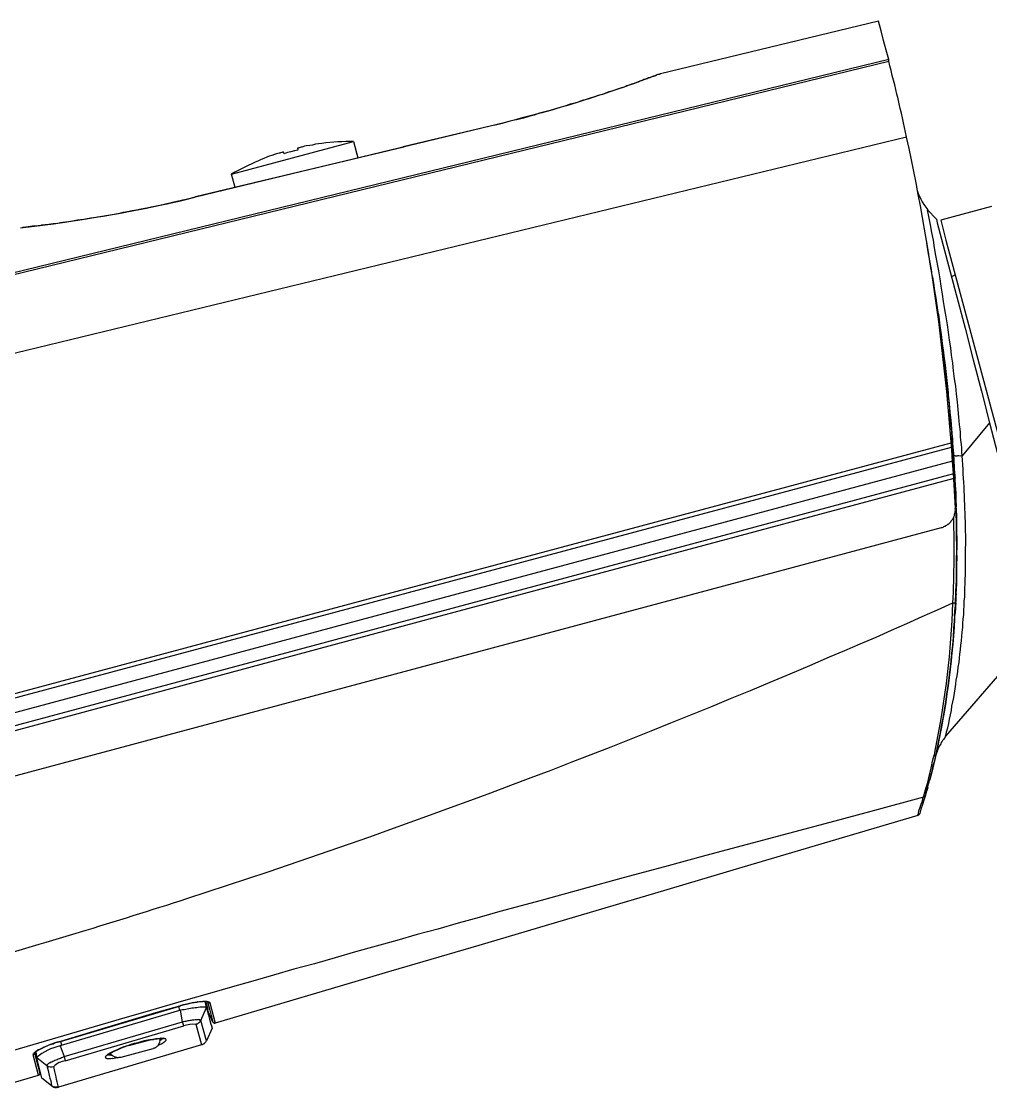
# Model space of a CAD drawing. Header units: millimetres. Extents: x 1086 to 16404, y 1320 to 9021.
# Drawn here: x 5788.4 to 5890.9, y 6051.7 to 6164.5 of the extents above; entities that cross this region are included whole.
import ezdxf

# ---------------------------------------------------------------- set-up
doc = ezdxf.new("R2010")
doc.units = ezdxf.units.MM
doc.header["$LTSCALE"] = 8
doc.layers.add('STS_Señales Débiles', color=7, linetype='Continuous', true_color=0x265482)

# ---------------------------------------------------------------- blocks, each defined once
blk = doc.blocks.new('BULLET WiFi')
for p, q in [((-116.97, 84.21), (-140.02, 78.65)), ((-116.7, 83.2), (-116.97, 84.21)), ((-116.43, 82.19), (-116.7, 83.2)), ((-116.16, 81.17), (-116.43, 82.19)), ((-115.89, 80.16), (-302.86, 34.58)), ((-115.89, 80.16), (-116.16, 81.17)), ((-115.89, 79.99), (-115.89, 80.16)), ((-302.82, 34.42), (-115.89, 79.99)), ((-142.23, 77.88), (-142.78, 77.64)), ((-142.19, 77.89), (-142.38, 77.79)), ((-141.68, 78.07), (-142.23, 77.88)), ((-141.95, 77.95), (-142.19, 77.89)), ((-141.8, 78.04), (-141.95, 77.95)), ((-141.6, 78.09), (-141.8, 78.04)), ((-141.13, 78.27), (-141.68, 78.07)), ((-141.44, 78.14), (-141.6, 78.09)), ((-141.29, 78.22), (-141.44, 78.14)), ((-141.17, 78.25), (-141.29, 78.22)), ((-140.89, 78.37), (-141.17, 78.25)), ((-140.57, 78.45), (-141.13, 78.27)), ((-140.77, 78.4), (-140.89, 78.37)), ((-140.69, 78.42), (-140.77, 78.4)), ((-140.5, 78.52), (-140.69, 78.42)), ((-140.3, 78.57), (-140.57, 78.45)), ((-140.42, 78.54), (-140.5, 78.52)), ((-140.38, 78.55), (-140.42, 78.54)), ((-140.3, 78.57), (-140.38, 78.55)), ((-140.14, 78.61), (-140.3, 78.57)), ((-140.26, 78.58), (-140.3, 78.57)), ((-140.21, 78.59), (-140.26, 78.58)), ((-140.18, 78.6), (-140.21, 78.59)), ((-140.14, 78.61), (-140.18, 78.6)), ((-140.1, 78.62), (-140.14, 78.61)), ((-140.1, 78.62), (-140.14, 78.61)), ((-140.02, 78.65), (-140.1, 78.62)), ((-140.05, 78.64), (-140.1, 78.62)), ((-140.02, 78.65), (-140.05, 78.64)), ((-145.5, 76.7), (-146.06, 76.51)), ((-145.48, 76.75), (-145.83, 76.61)), ((-144.95, 76.89), (-145.5, 76.7)), ((-145.15, 76.84), (-145.48, 76.75)), ((-144.8, 76.97), (-145.15, 76.84)), ((-144.44, 77.07), (-144.95, 76.89)), ((-144.48, 77.06), (-144.8, 76.97)), ((-144.16, 77.19), (-144.48, 77.06)), ((-143.88, 77.26), (-144.44, 77.07)), ((-143.88, 77.26), (-144.16, 77.19)), ((-143.33, 77.46), (-143.88, 77.26)), ((-143.61, 77.38), (-143.88, 77.26)), ((-143.33, 77.46), (-143.61, 77.38)), ((-142.78, 77.64), (-143.33, 77.46)), ((-143.1, 77.56), (-143.33, 77.46)), ((-142.82, 77.63), (-143.1, 77.56)), ((-142.58, 77.74), (-142.82, 77.63)), ((-142.38, 77.79), (-142.58, 77.74)), ((-148.85, 75.63), (-149.41, 75.43)), ((-148.65, 75.68), (-149.1, 75.56)), ((-148.3, 75.82), (-148.85, 75.63)), ((-148.22, 75.84), (-148.65, 75.68)), ((-147.73, 75.97), (-148.3, 75.82)), ((-147.78, 75.96), (-148.22, 75.84)), ((-147.38, 76.11), (-147.78, 75.96)), ((-147.18, 76.16), (-147.73, 75.97)), ((-146.98, 76.22), (-147.38, 76.11)), ((-146.63, 76.36), (-147.18, 76.16)), ((-146.59, 76.37), (-146.98, 76.22)), ((-146.06, 76.51), (-146.63, 76.36)), ((-146.18, 76.48), (-146.59, 76.37)), ((-145.83, 76.61), (-146.18, 76.48)), ((-152.83, 74.48), (-153.38, 74.28)), ((-152.59, 74.54), (-153.15, 74.39)), ((-152.26, 74.63), (-152.83, 74.48)), ((-152.06, 74.68), (-152.59, 74.54)), ((-151.7, 74.78), (-152.26, 74.63)), ((-151.54, 74.82), (-152.06, 74.68)), ((-151.09, 74.94), (-151.7, 74.78)), ((-151.02, 75), (-151.54, 74.82)), ((-150.54, 75.13), (-151.09, 74.94)), ((-150.54, 75.13), (-151.02, 75)), ((-149.98, 75.28), (-150.54, 75.13)), ((-150.05, 75.26), (-150.54, 75.13)), ((-149.58, 75.43), (-150.05, 75.26)), ((-149.41, 75.43), (-149.98, 75.28)), ((-149.1, 75.56), (-149.58, 75.43)), ((-157.15, 73.32), (-157.72, 73.2)), ((-156.78, 73.42), (-157.35, 73.27)), ((-156.55, 73.48), (-157.15, 73.32)), ((-156.22, 73.57), (-156.78, 73.42)), ((-155.94, 73.64), (-156.55, 73.48)), ((-155.66, 73.72), (-156.22, 73.57)), ((-155.37, 73.8), (-155.94, 73.64)), ((-155.08, 73.83), (-155.66, 73.72)), ((-154.81, 73.95), (-155.37, 73.8)), ((-154.51, 73.98), (-155.08, 73.83)), ((-154.24, 74.1), (-154.81, 73.95)), ((-153.95, 74.13), (-154.51, 73.98)), ((-153.68, 74.25), (-154.24, 74.1)), ((-153.38, 74.28), (-153.95, 74.13)), ((-153.15, 74.39), (-153.68, 74.25)), ((-157.92, 73.15), (-173.57, 69.39)), ((-157.92, 73.15), (-167.24, 70.92)), ((-157.35, 73.27), (-157.92, 73.15)), ((-157.72, 73.2), (-157.92, 73.15)), ((-207.11, 49.42), (-114, 71.98)), ((-185.42, 68.05), (-172.49, 71.51)), ((-177.14, 71.09), (-177.48, 71.04)), ((-176.85, 71.12), (-177.14, 71.09)), ((-176.53, 71.21), (-176.85, 71.12)), ((-176.2, 71.25), (-176.53, 71.21)), ((-175.86, 71.3), (-176.2, 71.25)), ((-172.49, 71.51), (-172.03, 69.77)), ((-181.42, 69.94), (-181.69, 69.83)), ((-181.14, 70.02), (-181.42, 69.94)), ((-180.87, 70.13), (-181.14, 70.02)), ((-180.66, 70.19), (-180.87, 70.13)), ((-180.5, 70.23), (-180.66, 70.19)), ((-180.38, 70.26), (-180.5, 70.23)), ((-180.3, 70.28), (-180.38, 70.26)), ((-180.22, 70.3), (-180.3, 70.28)), ((-180.1, 70.34), (-180.22, 70.3)), ((-180.06, 70.35), (-180.1, 70.34)), ((-180.02, 70.36), (-180.06, 70.35)), ((-179.98, 70.37), (-180.02, 70.36)), ((-179.94, 70.38), (-179.98, 70.37)), ((-179.9, 70.39), (-179.94, 70.38)), ((-179.84, 70.19), (-179.9, 70.39)), ((-179.49, 70.33), (-179.84, 70.19)), ((-179.13, 70.42), (-179.49, 70.33)), ((-178.76, 70.52), (-179.13, 70.42)), ((-178.39, 70.58), (-178.76, 70.52)), ((-178.41, 70.79), (-178.44, 70.78)), ((-178.44, 70.78), (-178.39, 70.58)), ((-178.32, 70.81), (-178.41, 70.79)), ((-178.28, 70.82), (-178.32, 70.81)), ((-178.25, 70.83), (-178.28, 70.82)), ((-178.16, 70.86), (-178.25, 70.83)), ((-178.04, 70.89), (-178.16, 70.86)), ((-177.96, 70.91), (-178.04, 70.89)), ((-177.96, 68.35), (-167.19, 70.93)), ((-177.88, 70.93), (-177.96, 70.91)), ((-177.68, 70.99), (-177.88, 70.93)), ((-177.48, 71.04), (-177.68, 70.99)), ((-173.57, 69.39), (-189.22, 65.63)), ((-182.27, 69.58), (-182.55, 69.46)), ((-182, 69.7), (-182.27, 69.58)), ((-181.69, 69.83), (-182, 69.7)), ((-189.22, 65.63), (-177.96, 68.35)), ((-185.03, 66.63), (-185.42, 68.05)), ((-190.56, 65.32), (-189.99, 65.43)), ((-189.99, 65.43), (-189.43, 65.58)), ((-189.38, 65.59), (-189.79, 65.48)), ((-189.43, 65.58), (-189.22, 65.63)), ((-189.22, 65.63), (-189.38, 65.59)), ((-195.44, 64.28), (-194.9, 64.37)), ((-194.9, 64.37), (-194.41, 64.46)), ((-194.41, 64.46), (-193.88, 64.6)), ((-193.88, 64.6), (-193.34, 64.7)), ((-193.34, 64.7), (-192.81, 64.81)), ((-192.81, 64.81), (-192.23, 64.92)), ((-192.23, 64.92), (-191.7, 65.06)), ((-191.7, 65.06), (-191.13, 65.17)), ((-191.13, 65.17), (-190.56, 65.32)), ((-105, 64.62), (-110.39, 63.17)), ((-202.05, 63.16), (-201.72, 63.2)), ((-201.72, 63.2), (-201.39, 63.24)), ((-201.39, 63.24), (-201.05, 63.29)), ((-201.05, 63.29), (-200.68, 63.34)), ((-200.68, 63.34), (-200.3, 63.41)), ((-200.3, 63.41), (-199.93, 63.46)), ((-199.93, 63.46), (-199.52, 63.53)), ((-199.52, 63.53), (-199.1, 63.59)), ((-199.1, 63.59), (-198.69, 63.67)), ((-198.69, 63.67), (-198.23, 63.74)), ((-198.23, 63.74), (-197.82, 63.81)), ((-197.82, 63.81), (-197.36, 63.89)), ((-197.36, 63.89), (-196.88, 64.02)), ((-196.88, 64.02), (-196.42, 64.09)), ((-196.42, 64.09), (-195.93, 64.19)), ((-195.93, 64.19), (-195.44, 64.28)), ((-111.47, 62.67), (-111.77, 64.28)), ((-111.77, 64.28), (-110.84, 63.27)), ((-110.84, 63.27), (-110.75, 62.9)), ((-110.39, 63.17), (-109.83, 61.07)), ((-207.52, 62.38), (-207.57, 62.41)), ((-207.57, 62.41), (-207.47, 62.39)), ((-207.47, 62.39), (-207.52, 62.38)), ((-207.47, 62.39), (-207.36, 62.43)), ((-207.44, 62.4), (-207.47, 62.39)), ((-207.4, 62.41), (-207.44, 62.4)), ((-206.69, 62.52), (-207.4, 62.41)), ((-207.36, 62.43), (-207.31, 62.44)), ((-206.81, 62.49), (-206.59, 62.5)), ((-206.48, 62.53), (-206.69, 62.52)), ((-206.59, 62.5), (-206.4, 62.55)), ((-206.26, 62.55), (-206.48, 62.53)), ((-206.36, 62.57), (-206.1, 62.59)), ((-206.22, 62.56), (-205.97, 62.58)), ((-205.97, 62.58), (-205.81, 62.62)), ((-205.81, 62.62), (-205.64, 62.63)), ((-205.64, 62.63), (-205.48, 62.67)), ((-205.48, 62.67), (-205.3, 62.67)), ((-205.3, 62.67), (-205.14, 62.72)), ((-205.14, 62.72), (-204.93, 62.73)), ((-204.93, 62.73), (-204.71, 62.74)), ((-204.71, 62.74), (-204.51, 62.8)), ((-204.51, 62.8), (-204.26, 62.82)), ((-204.26, 62.82), (-204.05, 62.84)), ((-204.05, 62.84), (-203.79, 62.86)), ((-203.79, 62.86), (-203.51, 62.94)), ((-203.51, 62.94), (-203.26, 62.96)), ((-203.26, 62.96), (-202.96, 62.99)), ((-202.96, 62.99), (-202.67, 63.03)), ((-202.67, 63.03), (-202.38, 63.07)), ((-202.38, 63.07), (-202.05, 63.16)), ((-111.34, 61.88), (-111.47, 62.67)), ((-110.75, 62.9), (-108.76, 55.32)), ((-111.16, 61.06), (-111.34, 61.88)), ((-111.04, 60.27), (-111.16, 61.06)), ((-109.83, 61.07), (-103.18, 36.27)), ((-111.7, 59.83), (-111.87, 60.78)), ((-111.53, 58.88), (-111.7, 59.83)), ((-110.9, 59.43), (-111.04, 60.27)), ((-111.37, 57.96), (-111.53, 58.88)), ((-110.59, 57.82), (-110.9, 59.43)), ((-111.28, 57.29), (-111.37, 57.96)), ((-110.46, 56.99), (-110.59, 57.82)), ((-111.27, 57.25), (-111.28, 57.29)), ((-111.24, 57.17), (-111.27, 57.25)), ((-111.15, 56.5), (-111.24, 57.17)), ((-111.24, 57.17), (-111.23, 56.96)), ((-111.23, 56.96), (-111.22, 56.92)), ((-111.22, 56.92), (-111.21, 56.87)), ((-111.21, 56.87), (-111.19, 56.79)), ((-111.19, 56.79), (-111.17, 56.71)), ((-111.17, 56.71), (-111.15, 56.5)), ((-111.15, 56.5), (-111.03, 55.71)), ((-111.03, 55.71), (-111.15, 56.5)), ((-110.34, 56.19), (-110.46, 56.99)), ((-109.15, 57.25), (-108.84, 57.38)), ((-110.88, 54.83), (-111.03, 55.71)), ((-111.03, 55.71), (-110.9, 54.92)), ((-110.2, 55.37), (-110.34, 56.19)), ((-110.08, 54.58), (-110.2, 55.37)), ((-108.76, 55.32), (-108.69, 55.07)), ((-110.9, 54.92), (-110.78, 54.13)), ((-110.73, 53.96), (-110.88, 54.83)), ((-109.94, 53.74), (-110.08, 54.58)), ((-108.69, 55.07), (-107.8, 51.75)), ((-110.78, 54.13), (-110.64, 53.29)), ((-110.62, 53.08), (-110.73, 53.96)), ((-110.64, 53.29), (-110.63, 53.25)), ((-110.63, 53.25), (-110.59, 52.96)), ((-110.49, 52.25), (-110.62, 53.08)), ((-109.81, 52.95), (-109.94, 53.74)), ((-110.59, 52.96), (-110.47, 52)), ((-110.51, 52.16), (-110.49, 52.25)), ((-110.49, 52.07), (-110.51, 52.16)), ((-110.35, 51.07), (-110.49, 52.07)), ((-110.47, 52), (-110.35, 51.07)), ((-109.67, 52.12), (-109.81, 52.95)), ((-109.55, 51.33), (-109.67, 52.12)), ((-110.2, 50.06), (-110.35, 51.07)), ((-110.35, 51.07), (-110.23, 50.15)), ((-109.45, 50.48), (-109.55, 51.33)), ((-107.8, 51.75), (-106.95, 48.41)), ((-110.23, 50.15), (-110.1, 49.18)), ((-110.07, 49.1), (-110.2, 50.06)), ((-109.32, 49.69), (-109.45, 50.48)), ((-109.24, 48.89), (-109.32, 49.69)), ((-300.2, 26.91), (-207.11, 49.42)), ((-110.1, 49.18), (-110.04, 48.81)), ((-109.98, 48.08), (-110.07, 49.1)), ((-110.04, 48.81), (-109.91, 47.84)), ((-109.17, 48.47), (-109.24, 48.89)), ((-109.94, 47.79), (-109.98, 48.08)), ((-109.83, 46.91), (-109.94, 47.79)), ((-109.91, 47.84), (-109.82, 46.87)), ((-109.1, 48.06), (-109.17, 48.47)), ((-109.02, 47.25), (-109.1, 48.06)), ((-106.95, 48.41), (-106.06, 45.1)), ((-109.73, 46.02), (-109.83, 46.91)), ((-109.82, 46.87), (-109.7, 45.9)), ((-108.93, 46.41), (-109.02, 47.25)), ((-108.8, 45.62), (-108.93, 46.41)), ((-109.62, 45.14), (-109.73, 46.02)), ((-109.7, 45.9), (-109.61, 44.93)), ((-109.51, 44.26), (-109.62, 45.14)), ((-108.71, 44.78), (-108.8, 45.62)), ((-109.61, 44.93), (-109.59, 44.67)), ((-109.59, 44.67), (-109.48, 43.79)), ((-109.5, 44.04), (-109.51, 44.26)), ((-109.41, 43.24), (-109.5, 44.04)), ((-108.62, 43.98), (-108.71, 44.78)), ((-106.06, 45.1), (-105.21, 41.76)), ((-109.48, 43.79), (-109.41, 42.89)), ((-109.37, 42.43), (-109.41, 43.24)), ((-109.41, 42.89), (-109.3, 42.01)), ((-108.59, 43.55), (-108.62, 43.98)), ((-108.53, 43.17), (-108.59, 43.55)), ((-108.51, 42.75), (-108.53, 43.17)), ((-109.3, 41.66), (-109.37, 42.43)), ((-109.3, 42.01), (-109.24, 41.12)), ((-108.48, 42.32), (-108.51, 42.75)), ((-108.42, 41.94), (-108.48, 42.32)), ((-108.39, 41.52), (-108.42, 41.94)), ((-105.21, 41.76), (-108.12, 38.24)), ((-105.21, 41.76), (-99.7, 20.39)), ((-109.21, 40.86), (-109.3, 41.66)), ((-109.24, 41.12), (-109.18, 40.26)), ((-109.17, 40.05), (-109.21, 40.86)), ((-108.32, 41.1), (-108.39, 41.52)), ((-108.31, 40.71), (-108.32, 41.1)), ((-108.28, 40.29), (-108.31, 40.71)), ((-219.72, 10.08), (-109.27, 39.63)), ((-109.18, 40.26), (-109.15, 40.14)), ((-109.17, 40.36), (-109.14, 39.62)), ((-109.14, 39.62), (-109.17, 40.05)), ((-109.13, 39.93), (-109.17, 40.05)), ((-109.15, 40.14), (-109.14, 39.62)), ((-109.14, 39.62), (-109.13, 39.93)), ((-109.14, 39.62), (-109.11, 39.19)), ((-109.11, 39.19), (-109.14, 39.62)), ((-109.14, 39.62), (-109.11, 39.19)), ((-109.11, 39.19), (-109.14, 39.62)), ((-108.25, 39.86), (-108.28, 40.29)), ((-108.2, 39.48), (-108.25, 39.86)), ((-108.16, 39.06), (-108.2, 39.48)), ((-219.6, 9.63), (-109.23, 39.16)), ((-109.07, 38.55), (-109.11, 39.19)), ((-109.11, 39.19), (-109.05, 38.48)), ((-109.05, 38.48), (-109.11, 39.19)), ((-109.03, 37.92), (-109.07, 38.55)), ((-109.05, 38.48), (-108.99, 37.75)), ((-108.99, 37.75), (-109.05, 38.48)), ((-108.14, 38.63), (-108.16, 39.06)), ((-108.12, 38.24), (-108.14, 38.63)), ((-219.22, 8.21), (-109.1, 37.72)), ((-109.03, 38.26), (-109.04, 38.3)), ((-108.99, 38.27), (-109.03, 38.26)), ((-108.96, 38.28), (-108.99, 38.27)), ((-108.99, 37.75), (-108.97, 37.06)), ((-108.97, 37.06), (-108.99, 37.75)), ((-108.9, 38.25), (-108.96, 38.28)), ((-108.86, 38.26), (-108.9, 38.25)), ((-108.81, 38.23), (-108.86, 38.26)), ((-108.68, 38.23), (-108.81, 38.23)), ((-108.6, 38.25), (-108.68, 38.23)), ((-108.46, 38.24), (-108.6, 38.25)), ((-108.33, 38.23), (-108.46, 38.24)), ((-108.12, 38.24), (-108.33, 38.23)), ((-108.08, 37.78), (-108.12, 38.24)), ((-108.04, 37.31), (-108.08, 37.78)), ((-108.01, 36.84), (-108.04, 37.31)), ((-109.04, 36.35), (-163.93, 21.6)), ((-108.97, 37.06), (-108.91, 36.34)), ((-108.91, 36.34), (-108.97, 37.06)), ((-108.87, 35.88), (-108.91, 36.34)), ((-108.91, 36.34), (-108.9, 36.3)), ((-108.9, 36.3), (-108.89, 36.09)), ((-108.01, 36.36), (-108.01, 36.84)), ((-107.97, 35.9), (-108.01, 36.36)), ((-108.99, 35.84), (-163.85, 21.14)), ((-108.87, 35.88), (-108.9, 35.82)), ((-108.9, 35.65), (-108.87, 35.88)), ((-108.9, 35.82), (-108.84, 35.1)), ((-108.85, 35.14), (-108.9, 35.65)), ((-108.86, 35.35), (-108.9, 35.65)), ((-108.89, 36.09), (-108.87, 35.88)), ((-108.85, 35.14), (-108.87, 35.88)), ((-108.85, 35.14), (-108.86, 35.35)), ((-108.81, 34.37), (-108.85, 35.14)), ((-108.81, 34.37), (-108.85, 35.14)), ((-108.84, 35.1), (-108.8, 34.33)), ((-107.93, 35.43), (-107.97, 35.9)), ((-107.9, 35), (-107.93, 35.43)), ((-107.9, 34.53), (-107.9, 35)), ((-108.79, 33.64), (-108.81, 34.37)), ((-108.79, 33.64), (-108.81, 34.37)), ((-108.8, 34.33), (-108.78, 33.6)), ((-107.86, 34.06), (-107.9, 34.53)), ((-107.87, 33.58), (-107.86, 34.06)), ((-108.82, 32.63), (-108.84, 32.71)), ((-108.76, 32.86), (-108.79, 33.64)), ((-108.76, 32.86), (-108.79, 33.64)), ((-108.78, 33.6), (-108.76, 32.86)), ((-108.76, 32.73), (-108.76, 32.86)), ((-108.76, 32.73), (-108.71, 31.75)), ((-108.75, 32.04), (-108.76, 32.73)), ((-108.74, 32), (-108.76, 32.73)), ((-107.83, 33.11), (-107.87, 33.58)), ((-107.83, 32.64), (-107.83, 33.11)), ((-109.1, 31.55), (-109.08, 31.65)), ((-109.08, 31.65), (-109.05, 31.7)), ((-109.05, 31.7), (-108.99, 31.8)), ((-108.99, 31.8), (-108.97, 31.89)), ((-108.97, 31.89), (-108.94, 31.95)), ((-108.94, 31.95), (-108.93, 32.03)), ((-108.93, 32.03), (-108.91, 32.13)), ((-108.91, 32.13), (-108.88, 32.18)), ((-108.88, 32.18), (-108.85, 32.27)), ((-108.85, 32.27), (-108.84, 32.37)), ((-108.84, 32.54), (-108.82, 32.63)), ((-108.82, 32.45), (-108.84, 32.54)), ((-108.84, 32.37), (-108.82, 32.45)), ((-108.71, 31.4), (-108.75, 32.04)), ((-108.73, 31.31), (-108.74, 32)), ((-108.71, 31.75), (-108.71, 31.09)), ((-107.8, 32.21), (-107.83, 32.64)), ((-107.8, 31.73), (-107.8, 32.21)), ((-107.77, 31.26), (-107.8, 31.73)), ((-215.6, 2.45), (-110.29, 30.67)), ((-110.29, 30.67), (-110.2, 30.69)), ((-110.2, 30.69), (-110.13, 30.71)), ((-110.13, 30.71), (-110.05, 30.78)), ((-110.05, 30.78), (-109.98, 30.8)), ((-109.98, 30.8), (-109.89, 30.82)), ((-109.89, 30.82), (-109.83, 30.88)), ((-109.83, 30.88), (-109.74, 30.91)), ((-109.74, 30.91), (-109.72, 30.95)), ((-109.72, 30.95), (-109.64, 31.02)), ((-109.64, 31.02), (-109.56, 31.04)), ((-109.56, 31.04), (-109.49, 31.1)), ((-109.49, 31.1), (-109.42, 31.17)), ((-109.42, 31.17), (-109.36, 31.23)), ((-109.36, 31.23), (-109.32, 31.28)), ((-109.32, 31.28), (-109.27, 31.38)), ((-109.27, 31.38), (-109.2, 31.44)), ((-109.2, 31.44), (-109.17, 31.5)), ((-109.17, 31.5), (-109.1, 31.55)), ((-108.72, 30.31), (-108.73, 31.31)), ((-108.72, 30.61), (-108.71, 31.4)), ((-108.68, 29.98), (-108.72, 30.61)), ((-108.71, 31.09), (-108.7, 30.23)), ((-107.77, 30.78), (-107.77, 31.26)), ((-107.76, 30.3), (-107.77, 30.78)), ((-108.7, 29.58), (-108.72, 30.31)), ((-108.7, 30.23), (-108.69, 29.4)), ((-108.67, 28.85), (-108.7, 29.58)), ((-108.69, 29.4), (-108.69, 28.58)), ((-108.67, 29.33), (-108.68, 29.98)), ((-108.67, 28.67), (-108.67, 29.33)), ((-107.74, 29.88), (-107.76, 30.3)), ((-107.74, 29.4), (-107.74, 29.88)), ((-107.74, 28.92), (-107.74, 29.4)), ((-108.69, 28.58), (-108.71, 28.01)), ((-108.69, 28.11), (-108.67, 28.85)), ((-108.67, 28.02), (-108.67, 28.67)), ((-107.76, 28), (-107.75, 28.44)), ((-107.75, 28.44), (-107.74, 28.92)), ((-108.69, 27.45), (-108.72, 26.75)), ((-108.72, 26.75), (-108.71, 27.36)), ((-108.71, 27.36), (-108.69, 28.11)), ((-108.71, 28.01), (-108.69, 27.45)), ((-108.69, 27.45), (-108.71, 27.36)), ((-108.71, 27.36), (-108.7, 26.67)), ((-108.68, 26.76), (-108.67, 27.37)), ((-108.67, 27.37), (-108.67, 28.02)), ((-107.76, 27.53), (-107.76, 28)), ((-107.76, 27.05), (-107.76, 27.53)), ((-108.7, 26.67), (-108.73, 25.97)), ((-108.73, 25.97), (-108.72, 26.45)), ((-108.72, 25.31), (-108.73, 25.97)), ((-108.72, 26.45), (-108.68, 26.76)), ((-108.72, 26.75), (-108.7, 26.02)), ((-108.72, 26.45), (-108.72, 26.75)), ((-108.7, 25.88), (-108.72, 26.45)), ((-108.7, 26.02), (-108.71, 25.27)), ((-107.77, 26.61), (-107.76, 27.05)), ((-107.77, 26.13), (-107.77, 26.61)), ((-107.77, 25.66), (-107.77, 26.13)), ((-108.75, 24.44), (-108.72, 25.14)), ((-108.73, 24.7), (-108.72, 25.31)), ((-108.71, 25.27), (-108.73, 24.7)), ((-108.72, 25.14), (-108.7, 25.88)), ((-107.79, 25.22), (-107.77, 25.66)), ((-107.79, 24.74), (-107.79, 25.22)), ((-108.8, 23.17), (-108.78, 23.74)), ((-108.77, 23.7), (-108.8, 23.17)), ((-108.78, 23.74), (-108.75, 24.44)), ((-108.78, 23.43), (-108.77, 24.04)), ((-108.77, 24.04), (-108.73, 24.7)), ((-108.75, 24.14), (-108.77, 23.7)), ((-108.77, 23.7), (-108.75, 23.66)), ((-108.73, 24.7), (-108.75, 24.14)), ((-107.85, 23.34), (-107.84, 23.82)), ((-107.84, 23.82), (-107.83, 24.25)), ((-107.83, 24.25), (-107.79, 24.74)), ((-110.72, 21.96), (-109.1, 22.69)), ((-109.1, 22.69), (-109.02, 22.71)), ((-109.02, 22.71), (-108.97, 22.68)), ((-108.97, 22.68), (-108.93, 22.69)), ((-108.93, 22.69), (-108.89, 22.7)), ((-108.89, 22.7), (-108.85, 22.72)), ((-108.85, 22.72), (-108.81, 22.73)), ((-108.8, 22.69), (-108.84, 21.89)), ((-108.81, 22.9), (-108.83, 22.81)), ((-108.8, 22.86), (-108.83, 22.81)), ((-108.83, 22.81), (-108.81, 22.73)), ((-108.81, 22.73), (-108.83, 22.64)), ((-108.83, 22.16), (-108.8, 22.69)), ((-108.83, 22.64), (-108.8, 22.69)), ((-108.81, 22.42), (-108.83, 22.64)), ((-108.83, 22.64), (-108.83, 22.16)), ((-108.82, 23.08), (-108.78, 23.43)), ((-108.8, 23.17), (-108.82, 23.08)), ((-108.82, 23.08), (-108.81, 22.9)), ((-108.81, 22.73), (-108.82, 23.08)), ((-108.8, 22.86), (-108.81, 22.9)), ((-108.81, 22.73), (-108.81, 22.73)), ((-108.78, 23.43), (-108.8, 22.86)), ((-108.8, 22.69), (-108.8, 22.86)), ((-108.75, 23.66), (-108.78, 23.43)), ((-107.9, 22.89), (-107.85, 23.34)), ((-107.9, 22.41), (-107.9, 22.89)), ((-163.93, 21.6), (-218.86, 6.88)), ((-112.35, 21.26), (-110.72, 21.96)), ((-108.91, 21.31), (-108.88, 21.84)), ((-108.87, 21.67), (-108.91, 21.31)), ((-108.88, 21.84), (-108.81, 22.42)), ((-108.83, 22.16), (-108.87, 21.67)), ((-108.84, 21.89), (-108.87, 21.67)), ((-108.84, 21.89), (-108.83, 22.16)), ((-108, 20.99), (-107.95, 21.48)), ((-107.95, 21.48), (-107.94, 21.92)), ((-107.94, 21.92), (-107.9, 22.41)), ((-163.85, 21.14), (-218.73, 6.39)), ((-115.6, 19.83), (-113.97, 20.52)), ((-113.97, 20.52), (-112.35, 21.26)), ((-99.7, 20.39), (-109.87, 8.59)), ((-108.99, 20.03), (-108.94, 20.61)), ((-108.94, 20.61), (-108.89, 21.23)), ((-108.06, 20.1), (-108.05, 20.54)), ((-108.05, 20.54), (-108, 20.99)), ((-117.22, 19.09), (-115.6, 19.83)), ((-109.05, 18.8), (-109, 19.42)), ((-109, 19.42), (-108.99, 20.03)), ((-108.16, 19.17), (-108.11, 19.61)), ((-108.11, 19.61), (-108.06, 20.1)), ((-120.52, 17.68), (-118.89, 18.37)), ((-118.89, 18.37), (-117.22, 19.09)), ((-109.19, 17.37), (-109.11, 18.05)), ((-109.11, 18.22), (-109.05, 18.8)), ((-109.11, 18.05), (-109.11, 18.22)), ((-108.31, 17.78), (-108.25, 18.23)), ((-108.25, 18.23), (-108.2, 18.68)), ((-108.2, 18.68), (-108.16, 19.17)), ((-122.15, 16.98), (-120.52, 17.68)), ((-109.27, 16.7), (-109.19, 17.37)), ((-108.4, 16.85), (-108.35, 17.29)), ((-108.35, 17.29), (-108.31, 17.78)), ((-109.39, 15.36), (-109.31, 16.04)), ((-109.31, 16.04), (-109.27, 16.7)), ((-108.59, 15.45), (-108.54, 15.9)), ((-108.54, 15.9), (-108.45, 16.4)), ((-108.45, 16.4), (-108.4, 16.85)), ((-109.49, 14.6), (-109.44, 15.22)), ((-109.44, 15.22), (-109.39, 15.36)), ((-108.74, 14.54), (-108.64, 15)), ((-108.64, 15), (-108.59, 15.45)), ((-109.68, 13.38), (-109.59, 14.01)), ((-109.59, 14.01), (-109.49, 14.6)), ((-108.93, 13.14), (-108.87, 13.6)), ((-108.87, 13.6), (-108.79, 14.09)), ((-108.79, 14.09), (-108.74, 14.54)), ((-109.86, 12.11), (-109.76, 12.7)), ((-109.76, 12.7), (-109.73, 12.79)), ((-109.73, 12.79), (-109.68, 13.38)), ((-109.11, 12.23), (-109.01, 12.69)), ((-109.01, 12.69), (-108.93, 13.14)), ((-110.02, 10.94), (-109.96, 11.52)), ((-109.96, 11.52), (-109.86, 12.11)), ((-109.35, 10.86), (-109.26, 11.32)), ((-109.26, 11.32), (-109.2, 11.77)), ((-109.2, 11.77), (-109.11, 12.23)), ((-110.13, 10.39), (-110.02, 10.94)), ((-110.12, 10.35), (-110.13, 10.39)), ((-109.53, 9.94), (-109.44, 10.4)), ((-109.44, 10.4), (-109.35, 10.86)), ((-109.8, 8.83), (-109.77, 9.05)), ((-109.77, 9.05), (-109.63, 9.48)), ((-109.63, 9.48), (-109.53, 9.94)), ((-110.61, 7.96), (-110.75, 7.18)), ((-110.75, 7.18), (-110.61, 7.96)), ((-110.47, 8.6), (-110.46, 8.56)), ((-110.34, 7.94), (-110.39, 7.8)), ((-110.24, 8.06), (-110.34, 7.94)), ((-110.18, 8.16), (-110.24, 8.06)), ((-110.08, 8.27), (-110.18, 8.16)), ((-110.02, 8.37), (-110.08, 8.27)), ((-109.92, 8.49), (-110.02, 8.37)), ((-109.87, 8.59), (-109.92, 8.49)), ((-109.87, 8.59), (-109.8, 8.83)), ((-111.06, 6.58), (-110.97, 7.08)), ((-110.97, 7.08), (-110.87, 7.63)), ((-110.78, 7.17), (-110.92, 6.53)), ((-110.82, 6.82), (-110.88, 6.71)), ((-110.87, 6.68), (-110.73, 7.45)), ((-110.83, 6.86), (-110.78, 7.17)), ((-110.77, 6.96), (-110.82, 6.82)), ((-110.78, 7.17), (-110.75, 7.18)), ((-110.76, 7.09), (-110.77, 6.96)), ((-110.7, 7.19), (-110.76, 7.09)), ((-110.73, 7.45), (-110.68, 7.59)), ((-110.65, 7.34), (-110.7, 7.19)), ((-110.68, 7.59), (-110.61, 7.83)), ((-110.6, 7.44), (-110.65, 7.34)), ((-110.51, 7.6), (-110.6, 7.44)), ((-110.45, 7.7), (-110.51, 7.6)), ((-110.39, 7.8), (-110.45, 7.7)), ((-111.35, 5.41), (-111.24, 5.97)), ((-111.24, 5.97), (-111.11, 6.48)), ((-111.07, 5.83), (-111.23, 5.27)), ((-111.17, 5.55), (-111.02, 5.98)), ((-111.11, 6.48), (-111.06, 6.58)), ((-110.93, 6.44), (-111.07, 5.83)), ((-111.02, 5.98), (-110.93, 6.44)), ((-110.93, 6.44), (-110.91, 6.66)), ((-110.89, 6.58), (-110.93, 6.44)), ((-110.9, 6.49), (-110.93, 6.44)), ((-110.92, 6.53), (-110.9, 6.49)), ((-110.91, 6.66), (-110.87, 6.68)), ((-110.88, 6.71), (-110.89, 6.58)), ((-111.6, 4.39), (-111.47, 4.9)), ((-111.37, 4.67), (-111.54, 4.02)), ((-111.47, 4.9), (-111.35, 5.41)), ((-111.43, 4.4), (-111.37, 4.67)), ((-111.23, 5.27), (-111.37, 4.67)), ((-111.37, 4.67), (-111.27, 5.09)), ((-111.27, 5.09), (-111.17, 5.55)), ((-111.92, 3.18), (-111.76, 3.7)), ((-111.76, 3.7), (-111.63, 4.21)), ((-111.74, 3.31), (-111.56, 3.93)), ((-111.63, 4.21), (-111.6, 4.39)), ((-111.56, 3.93), (-111.57, 3.97)), ((-111.54, 4.02), (-111.56, 3.93)), ((-111.54, 4.02), (-111.43, 4.4)), ((-112.21, 2.15), (-112.05, 2.7)), ((-112, 2.37), (-112.17, 1.85)), ((-112.05, 2.7), (-111.92, 3.18)), ((-111.92, 2.7), (-112, 2.37)), ((-111.96, 2.51), (-111.92, 2.7)), ((-111.89, 2.75), (-111.92, 2.7)), ((-111.75, 3.18), (-111.89, 2.75)), ((-111.89, 2.75), (-111.81, 3.08)), ((-111.81, 3.08), (-111.75, 3.18)), ((-111.75, 3.18), (-111.74, 3.31)), ((-112.21, 2.15), (-117.78, 0.65)), ((-112.69, 0.71), (-112.51, 1.19)), ((-112.51, 1.19), (-112.45, 1.43)), ((-112.3, 1.38), (-112.48, 0.9)), ((-112.45, 1.43), (-112.34, 1.67)), ((-112.34, 1.67), (-112.27, 1.91)), ((-112.17, 1.85), (-112.3, 1.38)), ((-112.27, 2.04), (-112.21, 2.15)), ((-112.27, 1.91), (-112.27, 2.04)), ((-117.78, 0.65), (-122.13, -0.51)), ((-112.81, 0.2), (-117.46, -1.17)), ((-112.82, 0.24), (-112.79, 0.29)), ((-112.81, 0.2), (-112.82, 0.24)), ((-112.77, 0.21), (-112.81, 0.2)), ((-112.79, 0.29), (-112.76, 0.35)), ((-112.74, 0.26), (-112.78, 0.25)), ((-112.78, 0.25), (-112.77, 0.21)), ((-112.76, 0.35), (-112.74, 0.43)), ((-112.74, 0.43), (-112.69, 0.71)), ((-112.7, 0.27), (-112.74, 0.26)), ((-112.67, 0.33), (-112.7, 0.27)), ((-112.63, 0.34), (-112.67, 0.33)), ((-112.61, 0.43), (-112.64, 0.38)), ((-112.64, 0.38), (-112.63, 0.34)), ((-112.48, 0.9), (-112.61, 0.43)), ((-122.13, -0.51), (-126.49, -1.68)), ((-126.49, -1.68), (-130.85, -2.85)), ((-117.46, -1.17), (-122.11, -2.55)), ((-130.85, -2.85), (-135.25, -4.03)), ((-122.11, -2.55), (-131.41, -5.3)), ((-135.25, -4.03), (-139.62, -5.2)), ((-139.62, -5.2), (-143.97, -6.37)), ((-131.41, -5.3), (-140.66, -8.04)), ((-143.97, -6.37), (-148.32, -7.58)), ((-148.32, -7.58), (-152.67, -8.79)), ((-152.67, -8.79), (-157.03, -9.95)), ((-140.66, -8.04), (-149.97, -10.8)), ((-157.03, -9.95), (-159.2, -10.58)), ((-161.42, -11.17), (-163.59, -11.79)), ((-159.2, -10.58), (-161.42, -11.17)), ((-149.97, -10.8), (-159.26, -13.55)), ((-165.77, -12.38), (-167.93, -13)), ((-163.59, -11.79), (-165.77, -12.38)), ((-167.93, -13), (-170.11, -13.59)), ((-172.28, -14.21), (-174.45, -14.84)), ((-170.11, -13.59), (-172.28, -14.21)), ((-159.26, -13.55), (-168.54, -16.25)), ((-176.62, -15.47), (-178.8, -16.05)), ((-174.45, -14.84), (-176.62, -15.47)), ((-168.54, -16.25), (-187.13, -21.76)), ((-180.97, -16.67), (-183.14, -17.3)), ((-178.8, -16.05), (-180.97, -16.67)), ((-185.31, -17.92), (-187.48, -18.55)), ((-183.14, -17.3), (-185.31, -17.92)), ((-187.48, -18.55), (-190.74, -19.46)), ((-203.5, -23.67), (-190.91, -19.94)), ((-190.74, -19.46), (-193.98, -20.42)), ((-190.91, -19.94), (-193.44, -20.66)), ((-191.03, -19.97), (-190.91, -20.42)), ((-190.43, -19.81), (-190.91, -19.94)), ((-190.91, -19.94), (-190.72, -19.85)), ((-190.72, -19.85), (-190.48, -19.79)), ((-190.48, -19.79), (-190.44, -19.78)), ((-190.44, -19.78), (-190.31, -19.74)), ((-189.7, -19.62), (-190.43, -19.81)), ((-190.25, -20.29), (-190.41, -20.33)), ((-190.31, -19.74), (-190.18, -19.75)), ((-190.09, -20.25), (-190.25, -20.29)), ((-190.18, -19.75), (-190.02, -19.7)), ((-189.92, -20.24), (-190.09, -20.25)), ((-190.02, -19.7), (-189.9, -19.67)), ((-189.76, -20.2), (-189.92, -20.24)), ((-189.9, -19.67), (-189.78, -19.64)), ((-189.78, -19.64), (-189.66, -19.6)), ((-189.6, -20.16), (-189.76, -20.2)), ((-188.99, -19.52), (-189.7, -19.62)), ((-189.66, -19.6), (-189.54, -19.57)), ((-189.43, -20.15), (-189.6, -20.16)), ((-189.54, -19.57), (-189.36, -19.57)), ((-189.27, -20.11), (-189.43, -20.15)), ((-189.36, -19.57), (-189.25, -19.54)), ((-189.09, -20.11), (-189.27, -20.11)), ((-189.25, -19.54), (-189.12, -19.51)), ((-189.12, -19.51), (-189, -19.47)), ((-188.92, -20.1), (-189.09, -20.11)), ((-189, -19.47), (-188.87, -19.48)), ((-188.44, -19.46), (-188.99, -19.52)), ((-188.72, -20.05), (-188.92, -20.1)), ((-188.87, -19.48), (-188.75, -19.45)), ((-188.75, -19.45), (-188.58, -19.45)), ((-188.62, -20.07), (-188.72, -20.05)), ((-188.64, -21.46), (-188.05, -20.09)), ((-188.55, -20.05), (-188.62, -20.07)), ((-188.58, -19.45), (-188.44, -19.46)), ((-188.45, -20.07), (-188.55, -20.05)), ((-188.37, -20.05), (-188.45, -20.07)), ((-188.1, -19.45), (-188.44, -19.46)), ((-188.44, -19.46), (-188.41, -19.45)), ((-188.41, -19.45), (-188.32, -19.43)), ((-188.28, -20.06), (-188.37, -20.05)), ((-188.32, -19.43), (-188.23, -19.44)), ((-188.24, -20.05), (-188.28, -20.06)), ((-188.2, -20.04), (-188.24, -20.05)), ((-188.23, -19.44), (-188.15, -19.42)), ((-188.23, -19.44), (-188.04, -20.13)), ((-188.19, -20.08), (-188.2, -20.04)), ((-188.15, -20.07), (-188.19, -20.08)), ((-188.15, -19.42), (-188.1, -19.45)), ((-188.11, -20.06), (-188.15, -20.07)), ((-188.14, -19.46), (-187.91, -20.31)), ((-188.1, -20.1), (-188.11, -20.06)), ((-188.1, -19.45), (-188.02, -19.43)), ((-187.91, -19.49), (-188.1, -19.45)), ((-188.05, -20.09), (-188.1, -20.1)), ((-188.05, -20.09), (-188.04, -20.13)), ((-188.04, -20.13), (-187.84, -20.9)), ((-188.02, -19.43), (-187.97, -19.46)), ((-187.97, -19.46), (-187.93, -19.45)), ((-187.97, -19.46), (-187.96, -19.5)), ((-187.91, -19.49), (-187.96, -19.5)), ((-187.96, -19.5), (-187.91, -19.49)), ((-187.96, -19.5), (-187.72, -20.39)), ((-187.93, -19.45), (-187.87, -19.48)), ((-187.9, -19.53), (-187.91, -19.49)), ((-187.89, -19.57), (-187.9, -19.53)), ((-187.85, -19.56), (-187.89, -19.57)), ((-187.87, -19.48), (-187.84, -19.47)), ((-187.84, -19.6), (-187.85, -19.56)), ((-187.84, -19.47), (-187.83, -19.5)), ((-187.8, -19.59), (-187.84, -19.6)), ((-187.83, -19.5), (-187.79, -19.49)), ((-187.76, -19.58), (-187.8, -19.59)), ((-187.79, -19.49), (-187.77, -19.54)), ((-187.77, -19.54), (-187.73, -19.52)), ((-187.75, -19.62), (-187.76, -19.58)), ((-187.71, -19.61), (-187.75, -19.62)), ((-187.73, -19.52), (-187.72, -19.57)), ((-187.72, -19.57), (-187.71, -19.61)), ((-187.71, -19.61), (-187.13, -21.76)), ((-190.91, -20.42), (-203.42, -24.12)), ((-197.28, -21.35), (-200.53, -22.3)), ((-193.44, -20.66), (-199.21, -22.38)), ((-193.98, -20.42), (-197.28, -21.35)), ((-190.87, -20.41), (-190.91, -20.42)), ((-190.79, -20.39), (-190.87, -20.41)), ((-190.59, -20.33), (-190.79, -20.39)), ((-190.59, -21.6), (-190.79, -20.39)), ((-190.41, -20.33), (-190.59, -20.33)), ((-189.9, -21.45), (-189.78, -21.42)), ((-189.78, -21.42), (-189.65, -21.43)), ((-189.65, -21.43), (-189.52, -21.4)), ((-189.52, -21.4), (-189.39, -21.4)), ((-189.39, -21.4), (-189.27, -21.37)), ((-189.27, -21.37), (-189.19, -21.35)), ((-189.19, -21.35), (-189.14, -21.38)), ((-189.14, -21.38), (-189.06, -21.36)), ((-189.06, -21.36), (-189.02, -21.35)), ((-189.02, -21.35), (-188.93, -21.37)), ((-188.93, -21.37), (-188.89, -21.36)), ((-188.89, -21.36), (-188.84, -21.34)), ((-188.84, -21.34), (-188.83, -21.39)), ((-188.83, -21.39), (-188.79, -21.38)), ((-188.79, -21.38), (-188.76, -21.37)), ((-188.76, -21.37), (-188.75, -21.4)), ((-188.75, -21.4), (-188.7, -21.39)), ((-188.7, -21.39), (-188.69, -21.43)), ((-188.69, -21.43), (-188.65, -21.42)), ((-188.65, -21.42), (-188.64, -21.46)), ((-187.91, -20.31), (-187.99, -20.33)), ((-187.38, -21.65), (-187.95, -20.33)), ((-187.84, -20.9), (-187.73, -21.31)), ((-187.73, -21.31), (-187.58, -21.87)), ((-187.72, -20.39), (-187.38, -21.65)), ((-200.53, -22.3), (-203.78, -23.26)), ((-199.21, -22.38), (-203.5, -23.67)), ((-203.11, -25.29), (-190.59, -21.6)), ((-202.99, -25.74), (-190.47, -22.04)), ((-190.59, -21.6), (-190.48, -21.56)), ((-190.47, -22.04), (-190.59, -21.6)), ((-190.48, -21.56), (-190.36, -21.53)), ((-190.36, -21.53), (-190.22, -21.54)), ((-190.22, -21.54), (-190.1, -21.51)), ((-190.1, -21.51), (-189.98, -21.48)), ((-189.98, -21.48), (-189.9, -21.45)), ((-189.14, -21.86), (-189.18, -21.87)), ((-189.18, -21.87), (-188.6, -24.05)), ((-189.1, -21.85), (-189.14, -21.86)), ((-189.06, -21.84), (-189.1, -21.85)), ((-189.02, -21.83), (-189.06, -21.84)), ((-188.98, -21.82), (-189.02, -21.83)), ((-188.95, -21.76), (-188.98, -21.82)), ((-188.91, -21.75), (-188.95, -21.76)), ((-188.87, -21.74), (-188.91, -21.75)), ((-188.84, -21.69), (-188.87, -21.74)), ((-188.8, -21.68), (-188.84, -21.69)), ((-188.77, -21.63), (-188.8, -21.68)), ((-188.74, -21.58), (-188.77, -21.63)), ((-188.7, -21.57), (-188.74, -21.58)), ((-188.68, -21.47), (-188.71, -21.53)), ((-188.71, -21.53), (-188.7, -21.57)), ((-188.64, -21.46), (-188.68, -21.47)), ((-188.06, -23.61), (-188.64, -21.46)), ((-187.47, -22.28), (-188.06, -23.61)), ((-187.58, -21.87), (-187.53, -22.04)), ((-187.53, -22.04), (-187.47, -22.28)), ((-187.34, -21.64), (-187.38, -21.65)), ((-187.33, -21.67), (-187.34, -21.64)), ((-187.32, -21.72), (-187.33, -21.67)), ((-187.26, -21.75), (-187.32, -21.72)), ((-187.23, -21.74), (-187.26, -21.75)), ((-187.22, -21.78), (-187.23, -21.74)), ((-187.18, -21.77), (-187.22, -21.78)), ((-187.13, -21.76), (-187.18, -21.77)), ((-203.78, -23.26), (-207.02, -24.22)), ((-203.5, -23.67), (-203.98, -23.79)), ((-203.66, -23.71), (-203.5, -23.67)), ((-203.46, -23.65), (-203.42, -24.12)), ((-196.28, -24.12), (-194.14, -23.54)), ((-194.48, -23.59), (-194.88, -23.7)), ((-194.84, -23.69), (-194.68, -23.64)), ((-194.68, -23.64), (-194.52, -23.6)), ((-194.52, -23.6), (-194.35, -23.56)), ((-194.06, -23.52), (-194.48, -23.59)), ((-194.35, -23.56), (-194.18, -23.55)), ((-194.18, -23.55), (-194.02, -23.51)), ((-193.73, -23.48), (-194.06, -23.52)), ((-194.02, -23.51), (-193.86, -23.47)), ((-193.86, -23.47), (-193.68, -23.47)), ((-193.4, -23.39), (-193.73, -23.48)), ((-193.68, -23.47), (-193.52, -23.42)), ((-193.52, -23.42), (-193.35, -23.42)), ((-193.14, -23.4), (-193.4, -23.39)), ((-193.35, -23.42), (-193.27, -23.4)), ((-193.27, -23.4), (-193.19, -23.38)), ((-193.19, -23.38), (-193.11, -23.36)), ((-192.93, -23.39), (-193.14, -23.4)), ((-193.11, -23.36), (-193.02, -23.37)), ((-192.96, -23.57), (-193.04, -23.64)), ((-193.02, -23.37), (-192.98, -23.36)), ((-192.99, -23.63), (-193.02, -23.68)), ((-193.02, -23.68), (-193, -23.76)), ((-192.98, -23.5), (-193.01, -23.59)), ((-193.01, -23.59), (-192.99, -23.63)), ((-192.98, -23.36), (-193, -23.45)), ((-193, -23.45), (-192.98, -23.5)), ((-192.94, -23.35), (-192.98, -23.36)), ((-192.92, -23.56), (-192.96, -23.57)), ((-192.85, -23.37), (-192.94, -23.35)), ((-192.76, -23.39), (-192.93, -23.39)), ((-192.89, -23.55), (-192.92, -23.56)), ((-192.85, -23.51), (-192.89, -23.55)), ((-192.77, -23.35), (-192.85, -23.37)), ((-192.81, -23.5), (-192.85, -23.51)), ((-192.78, -23.44), (-192.81, -23.5)), ((-192.75, -23.43), (-192.78, -23.44)), ((-192.67, -23.37), (-192.77, -23.35)), ((-192.71, -23.38), (-192.76, -23.39)), ((-192.66, -23.41), (-192.76, -23.39)), ((-192.76, -23.39), (-192.75, -23.43)), ((-192.63, -23.36), (-192.67, -23.37)), ((-192.62, -23.4), (-192.66, -23.41)), ((-192.6, -23.35), (-192.63, -23.36)), ((-192.54, -23.38), (-192.6, -23.35)), ((-192.5, -23.37), (-192.54, -23.38)), ((-192.45, -23.4), (-192.5, -23.37)), ((-192.46, -23.7), (-192.43, -23.65)), ((-192.41, -23.39), (-192.45, -23.4)), ((-192.43, -23.65), (-192.38, -23.64)), ((-192.4, -23.42), (-192.41, -23.39)), ((-192.36, -23.41), (-192.4, -23.42)), ((-192.39, -23.6), (-192.36, -23.59)), ((-192.38, -23.64), (-192.39, -23.6)), ((-192.35, -23.45), (-192.36, -23.41)), ((-192.36, -23.59), (-192.33, -23.54)), ((-192.34, -23.5), (-192.35, -23.45)), ((-192.33, -23.54), (-192.34, -23.5)), ((-188.09, -23.66), (-188.13, -23.71)), ((-188.06, -23.61), (-188.09, -23.66)), ((-207.02, -24.22), (-210.27, -25.17)), ((-206.14, -24.76), (-206.17, -24.82)), ((-206.17, -24.82), (-206.14, -24.76)), ((-205.84, -24.59), (-206.14, -24.76)), ((-206.14, -24.76), (-206.1, -24.75)), ((-206.04, -25.13), (-206.13, -24.81)), ((-206.1, -24.75), (-206.03, -24.69)), ((-206.02, -25.38), (-206.06, -24.74)), ((-206.03, -24.69), (-205.95, -24.67)), ((-205.95, -24.67), (-205.92, -24.62)), ((-205.92, -24.62), (-205.85, -24.55)), ((-205.85, -24.55), (-205.77, -24.53)), ((-205.35, -24.34), (-205.84, -24.59)), ((-205.77, -24.53), (-205.69, -24.51)), ((-205.69, -24.51), (-205.62, -24.45)), ((-205.62, -24.45), (-205.54, -24.43)), ((-205.54, -24.43), (-205.39, -24.34)), ((-205.39, -24.34), (-205.24, -24.26)), ((-204.72, -24.08), (-205.35, -24.34)), ((-205.24, -24.26), (-205.08, -24.22)), ((-205.08, -24.22), (-204.93, -24.13)), ((-204.93, -24.13), (-204.77, -24.09)), ((-204.77, -24.09), (-204.62, -24)), ((-203.98, -23.79), (-204.72, -24.08)), ((-204.62, -24), (-204.46, -23.96)), ((-204.46, -23.96), (-204.29, -23.92)), ((-204.29, -23.92), (-204.14, -23.84)), ((-204.14, -23.84), (-203.98, -23.79)), ((-203.98, -23.79), (-203.82, -23.75)), ((-203.82, -23.75), (-203.66, -23.71)), ((-188.6, -24.05), (-203.71, -28.5)), ((-203.46, -24.13), (-203.54, -24.15)), ((-203.54, -24.15), (-203.11, -25.29)), ((-203.42, -24.12), (-203.46, -24.13)), ((-193.72, -24.47), (-197.11, -25.38)), ((-195.32, -23.82), (-195.69, -23.91)), ((-195.69, -23.91), (-195.53, -23.87)), ((-195.53, -23.87), (-195.37, -23.83)), ((-195.37, -23.83), (-195.2, -23.78)), ((-194.88, -23.7), (-195.32, -23.82)), ((-195.2, -23.78), (-195, -23.73)), ((-195, -23.73), (-194.84, -23.69)), ((-193.68, -24.46), (-193.72, -24.47)), ((-193.61, -24.4), (-193.68, -24.46)), ((-193.57, -24.39), (-193.61, -24.4)), ((-193.49, -24.37), (-193.57, -24.39)), ((-193.44, -24.36), (-193.49, -24.37)), ((-193.38, -24.29), (-193.44, -24.36)), ((-193.35, -24.25), (-193.38, -24.29)), ((-193.3, -24.23), (-193.35, -24.25)), ((-193.24, -24.17), (-193.3, -24.23)), ((-193.21, -24.12), (-193.24, -24.17)), ((-193.22, -24.08), (-193.14, -24.06)), ((-193.18, -24.07), (-193.21, -24.12)), ((-193.14, -24.02), (-193.18, -24.07)), ((-193.12, -23.97), (-193.14, -24.02)), ((-193.14, -24.06), (-193.06, -24.03)), ((-193.09, -23.91), (-193.12, -23.97)), ((-193.06, -23.86), (-193.09, -23.91)), ((-193.03, -23.81), (-193.06, -23.86)), ((-193.06, -24.03), (-192.98, -23.98)), ((-193, -23.76), (-193.03, -23.81)), ((-192.98, -23.98), (-192.91, -23.96)), ((-192.91, -23.96), (-192.82, -23.93)), ((-192.82, -23.93), (-192.71, -23.86)), ((-192.71, -23.86), (-192.64, -23.84)), ((-192.64, -23.84), (-192.56, -23.77)), ((-192.56, -23.77), (-192.52, -23.76)), ((-192.52, -23.76), (-192.5, -23.71)), ((-192.5, -23.71), (-192.46, -23.7)), ((-188.51, -24.03), (-188.6, -24.05)), ((-188.47, -24.02), (-188.51, -24.03)), ((-188.44, -24.01), (-188.47, -24.02)), ((-188.4, -23.96), (-188.44, -24.01)), ((-188.32, -23.94), (-188.4, -23.96)), ((-188.3, -23.89), (-188.32, -23.94)), ((-188.25, -23.88), (-188.3, -23.89)), ((-188.22, -23.83), (-188.25, -23.88)), ((-188.18, -23.82), (-188.22, -23.83)), ((-188.15, -23.76), (-188.18, -23.82)), ((-188.13, -23.71), (-188.15, -23.76)), ((-206.4, -25.1), (-206.36, -25.09)), ((-206.36, -25.09), (-206.4, -25.1)), ((-205.83, -27.24), (-206.4, -25.1)), ((-206.38, -25), (-206.34, -24.99)), ((-206.37, -25.04), (-206.38, -25)), ((-206.36, -25.09), (-206.37, -25.04)), ((-206.32, -25.07), (-206.36, -25.09)), ((-206.35, -24.95), (-206.31, -24.94)), ((-206.34, -24.99), (-206.35, -24.95)), ((-206.28, -25.06), (-206.32, -25.07)), ((-206.31, -24.94), (-206.29, -24.89)), ((-206.29, -24.89), (-206.25, -24.87)), ((-206.25, -25.01), (-206.29, -25.02)), ((-206.29, -25.02), (-206.28, -25.06)), ((-206.22, -24.96), (-206.26, -24.97)), ((-206.26, -24.97), (-206.25, -25.01)), ((-206.17, -24.82), (-206.25, -24.87)), ((-206.25, -24.84), (-206.17, -24.82)), ((-206.25, -24.87), (-206.25, -24.84)), ((-206.25, -24.87), (-206.17, -25.16)), ((-206.25, -24.87), (-206.23, -24.92)), ((-206.23, -24.92), (-206.22, -24.96)), ((-206.17, -25.16), (-205.67, -27.02)), ((-206.02, -25.38), (-204.93, -26.22)), ((-206.01, -25.42), (-206.02, -25.38)), ((-205.48, -27.58), (-206.01, -25.42)), ((-204.73, -25.99), (-204.66, -25.93)), ((-204.66, -25.93), (-204.62, -25.92)), ((-204.62, -25.92), (-204.54, -25.9)), ((-204.54, -25.9), (-204.51, -25.84)), ((-204.51, -25.84), (-204.43, -25.82)), ((-204.43, -25.82), (-204.32, -25.75)), ((-204.32, -25.75), (-204.2, -25.72)), ((-204.2, -25.72), (-204.09, -25.65)), ((-204.09, -25.65), (-203.97, -25.61)), ((-203.97, -25.61), (-203.85, -25.58)), ((-203.85, -25.58), (-203.74, -25.51)), ((-203.74, -25.51), (-203.61, -25.47)), ((-203.61, -25.47), (-203.49, -25.44)), ((-203.49, -25.44), (-203.39, -25.37)), ((-203.39, -25.37), (-203.27, -25.34)), ((-203.27, -25.34), (-203.11, -25.29)), ((-203.11, -25.29), (-202.99, -25.74)), ((-198.73, -25.3), (-198.76, -25.34)), ((-198.76, -25.34), (-198.75, -25.39)), ((-198.7, -25.25), (-198.75, -25.26)), ((-198.75, -25.26), (-198.73, -25.3)), ((-198.75, -25.39), (-198.74, -25.43)), ((-198.74, -25.43), (-198.7, -25.42)), ((-198.67, -25.19), (-198.7, -25.25)), ((-198.7, -25.42), (-198.69, -25.46)), ((-198.69, -25.46), (-198.65, -25.45)), ((-198.63, -25.18), (-198.67, -25.19)), ((-198.65, -25.45), (-198.6, -25.48)), ((-198.59, -25.17), (-198.63, -25.18)), ((-198.6, -25.48), (-198.51, -25.49)), ((-198.56, -25.12), (-198.59, -25.17)), ((-198.53, -25.07), (-198.56, -25.12)), ((-198.51, -25.49), (-198.47, -25.48)), ((-198.44, -25.09), (-198.48, -25.1)), ((-198.47, -25.48), (-198.43, -25.47)), ((-198.39, -25.12), (-198.44, -25.09)), ((-198.43, -25.47), (-198.37, -25.5)), ((-198.3, -25.14), (-198.39, -25.12)), ((-198.37, -25.5), (-198.29, -25.48)), ((-198.26, -25.13), (-198.3, -25.14)), ((-198.29, -25.48), (-198.25, -25.47)), ((-198.22, -25.12), (-198.26, -25.13)), ((-198.25, -25.47), (-198.16, -25.49)), ((-198.17, -24.97), (-198.23, -24.9)), ((-198.17, -25.15), (-198.22, -25.12)), ((-198.16, -25.01), (-198.17, -24.97)), ((-198.09, -25.13), (-198.17, -25.15)), ((-198.1, -25.08), (-198.16, -25.01)), ((-198.16, -25.49), (-198.04, -25.46)), ((-198.05, -25.12), (-198.1, -25.08)), ((-198.05, -25.12), (-198.09, -25.13)), ((-198.04, -25.15), (-198.05, -25.12)), ((-197.97, -25.22), (-198.04, -25.15)), ((-198.04, -25.46), (-197.95, -25.48)), ((-197.92, -25.25), (-197.97, -25.22)), ((-197.95, -25.48), (-197.82, -25.45)), ((-197.87, -25.28), (-197.92, -25.25)), ((-197.78, -25.3), (-197.87, -25.28)), ((-197.82, -25.45), (-197.7, -25.41)), ((-197.73, -25.33), (-197.78, -25.3)), ((-197.67, -25.36), (-197.73, -25.33)), ((-197.7, -25.41), (-197.63, -25.39)), ((-197.63, -25.39), (-197.67, -25.36)), ((-197.54, -25.37), (-197.63, -25.39)), ((-197.63, -25.39), (-197.49, -25.4)), ((-197.49, -25.4), (-197.54, -25.37)), ((-197.41, -25.37), (-197.49, -25.4)), ((-197.49, -25.4), (-197.41, -25.37)), ((-197.36, -25.41), (-197.41, -25.37)), ((-197.28, -25.38), (-197.36, -25.41)), ((-197.24, -25.37), (-197.28, -25.38)), ((-197.15, -25.39), (-197.24, -25.37)), ((-197.11, -25.38), (-197.15, -25.39)), ((-205.67, -27.02), (-205.73, -26.65)), ((-205.62, -27.05), (-205.67, -26.85)), ((-205.67, -27.02), (-205.66, -27.07)), ((-205.66, -27.07), (-205.65, -27.11)), ((-205.57, -27.22), (-205.62, -27.05)), ((-204.94, -26.18), (-204.9, -26.17)), ((-204.93, -26.22), (-204.94, -26.18)), ((-204.93, -26.22), (-204.79, -26.74)), ((-204.91, -26.13), (-204.87, -26.12)), ((-204.9, -26.17), (-204.91, -26.13)), ((-204.87, -26.12), (-204.84, -26.07)), ((-204.84, -26.07), (-204.8, -26.06)), ((-204.8, -26.06), (-204.77, -26)), ((-204.79, -26.74), (-204.69, -27.29)), ((-204.77, -26), (-204.73, -25.99)), ((-204.11, -26.87), (-204.21, -26.33)), ((-203.96, -27.44), (-204.11, -26.87)), ((-209.44, -28.3), (-205.83, -27.24)), ((-205.79, -27.23), (-205.83, -27.24)), ((-205.75, -27.22), (-205.79, -27.23)), ((-205.7, -27.21), (-205.75, -27.22)), ((-205.68, -27.16), (-205.71, -27.17)), ((-205.71, -27.17), (-205.7, -27.21)), ((-205.65, -27.11), (-205.69, -27.12)), ((-205.69, -27.12), (-205.68, -27.16)), ((-204.44, -28.39), (-205.48, -27.58)), ((-204.69, -27.29), (-204.62, -27.57)), ((-204.62, -27.57), (-204.54, -27.85)), ((-204.54, -27.85), (-204.44, -28.39)), ((-203.93, -27.69), (-203.96, -27.44)), ((-203.85, -27.97), (-203.93, -27.69)), ((-203.71, -28.5), (-203.85, -27.97)), ((-204.44, -28.39), (-204.39, -28.42)), ((-204.33, -28.45), (-204.44, -28.39)), ((-204.39, -28.42), (-204.33, -28.45)), ((-204.33, -28.45), (-204.28, -28.47)), ((-204.1, -28.52), (-204.33, -28.45)), ((-204.28, -28.47), (-204.24, -28.51)), ((-204.24, -28.51), (-204.19, -28.5)), ((-204.19, -28.5), (-204.14, -28.53)), ((-204.14, -28.53), (-204.09, -28.56)), ((-203.84, -28.53), (-204.1, -28.52)), ((-204.09, -28.56), (-204.01, -28.54)), ((-204.01, -28.54), (-203.96, -28.57)), ((-203.96, -28.57), (-203.91, -28.56)), ((-203.91, -28.56), (-203.87, -28.54)), ((-203.87, -28.54), (-203.84, -28.53)), ((-203.71, -28.5), (-203.84, -28.53)), ((-203.84, -28.53), (-203.75, -28.51)), ((-203.75, -28.51), (-203.71, -28.5))]:
    blk.add_line(p, q)
for centre, radius, start, end in [((-264.64, 40.78), 153.83, 11.7025, 14.7674), ((-172.4, 43.02), 28.49, 90.1828, 96.9582), ((-346.82, 21.41), 238.25, 2.7173, 12.2533), ((-170.12, 40.67), 31.36, 113.3425, 119.1823), ((-107.49, 67.92), 5.61, 192.9944, 220.3658), ((-225.27, 215.94), 154.57, 276.5165, 283.4873), ((-224.24, 212.56), 151.07, 276.8955, 283.1182), ((-222.38, 28.23), 113.42, 357.2, 1.7785), ((-198.37, 25.5), 89.31, 348.4593, 358.2006), ((-201.81, 26.42), 93.08, 348.4758, 357.2109), ((-203.42, 26.7), 94.68, 348.5864, 356.9588), ((-433.07, 740.99), 787.95, 287.95689, 293.24087), ((-112.43, 2.55), 0.459, 299.0688, 337.6443), ((-412.6, 681.74), 725.27, 285.98523, 287.86145), ((-189.46, -24.69), 2.83, 84.348, 110.9353), ((-202.31, -29.74), 5.72, 102.4492, 130.4634), ((-192.14, -36.77), 13.34, 105.4418, 118.66), ((-192.23, -36.09), 12.65, 105.8689, 119.8319), ((-202.85, -27.59), 1.85, 94.2066, 137.2811), ((-204.47, -25.65), 0.735, 231.2311, 290.8598)]:
    blk.add_arc(centre, radius, start, end)
for tag, p in [('IDENTIFICADOR', (-400, -80)), ('MARCA', (-399.94, -99.49)), ('MODELO', (-400, -120)), ('TIPO_IP_IR', (-400, -140)), ('LENTE_RESOLUCION', (-400, -160)), ('FOV', (-400, -180)), ('PROTOCOLOS', (-400, -200)), ('DIMENSIONES', (-400, -220)), ('ALIMENTACION', (-400, -240))]:
    blk.add_attdef(tag, p, '', height=15)

msp = doc.modelspace()

# ---------------------------------------------------------------- block references
at = {"layer": 'STS_Señales Débiles'}
msp.add_blockref('BULLET WiFi', (5996.02, 6080.29), dxfattribs=at)

doc.saveas('drawing.dxf')
